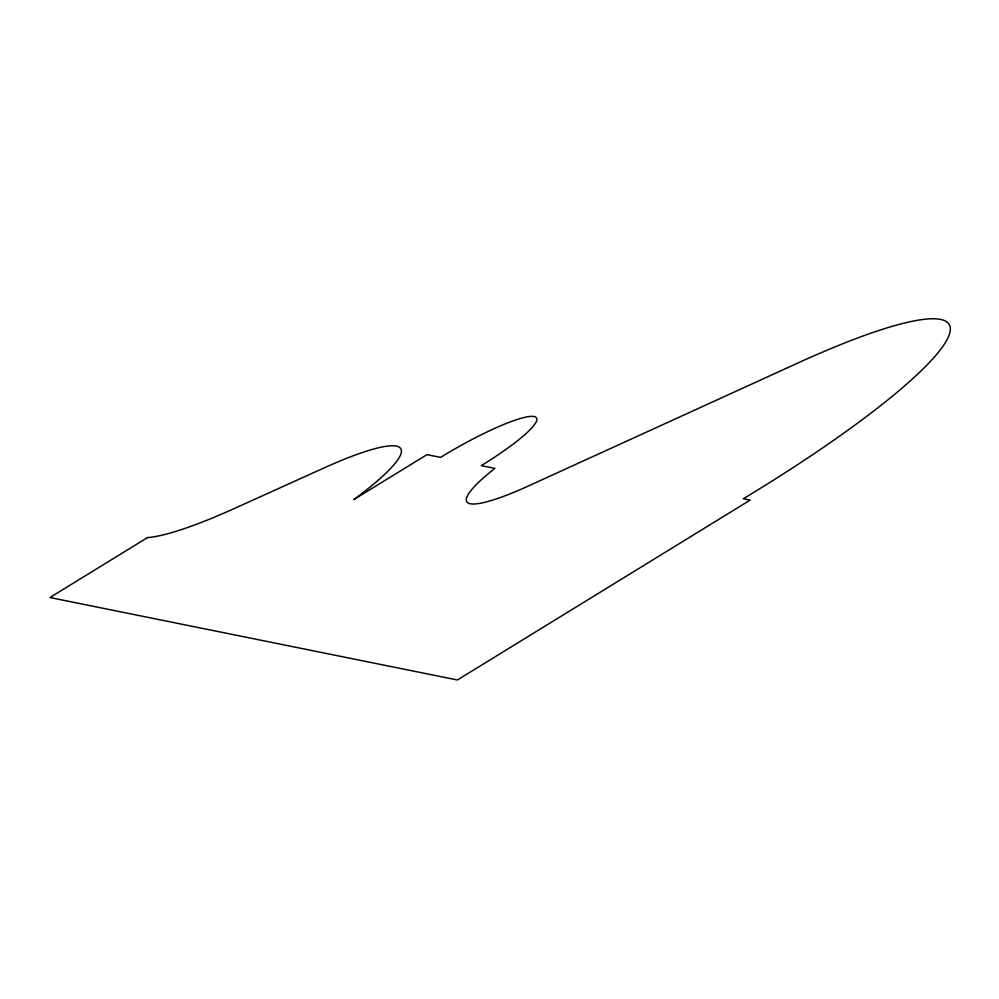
<?xml version="1.0" encoding="UTF-8"?>
<svg xmlns="http://www.w3.org/2000/svg" width="999" height="999" viewBox="0 0 999 999"><rect width="100%" height="100%" fill="white"/><g stroke="black" fill="none" stroke-linecap="round" stroke-linejoin="round"><path stroke-width="1.5" d="M147.54 537.574L49.95 597.527L457.367 679.982L750.137 500.124L743.343 498.738A305.382 48.826 -29.9 0 0 948.763 335.976A305.382 48.826 -29.9 0 0 797.726 363.087L528.646 485.876A124.863 19.968 -29.9 0 1 494.867 468.381L481.281 465.634A87.275 13.949 -29.9 0 0 534.103 416.546A87.275 13.949 -29.9 0 0 440.547 457.392L426.96 454.645L353.771 499.612A158.654 25.362 -29.9 0 0 324.163 467.894L234.753 508.316A211.076 33.741 -29.9 0 1 147.54 537.574"/></g></svg>
